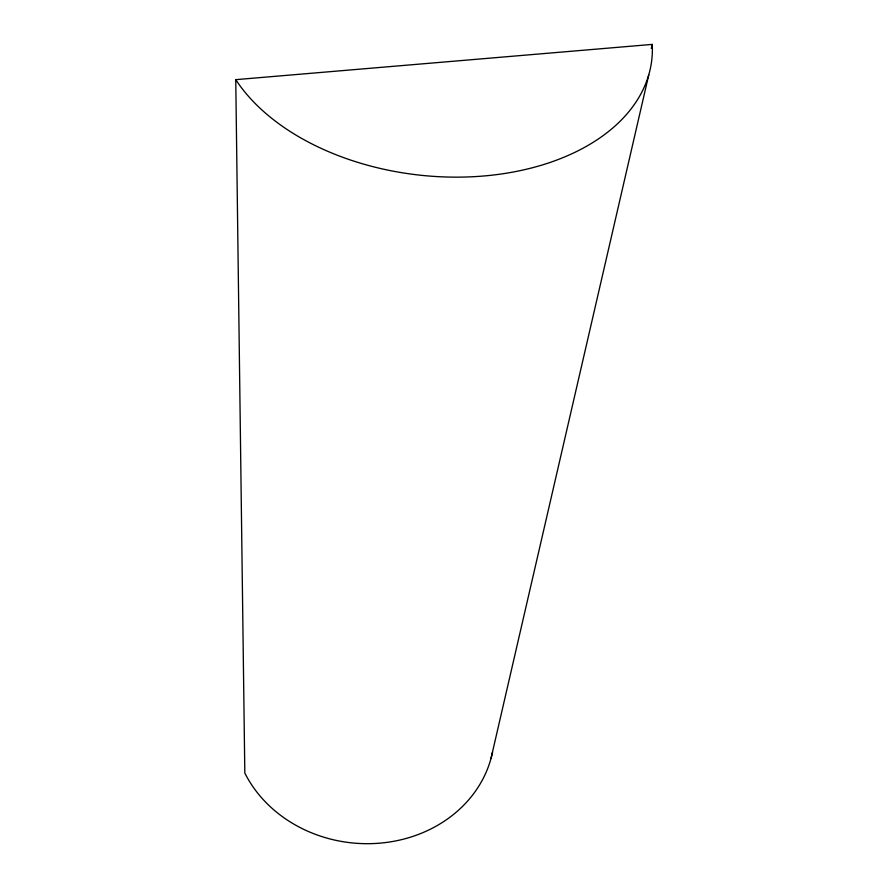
<?xml version="1.0" encoding="UTF-8"?>
<svg xmlns="http://www.w3.org/2000/svg" width="888" height="888" viewBox="0 0 888 888"><rect width="100%" height="100%" fill="white"/><g stroke="black" fill="none" stroke-linecap="round" stroke-linejoin="round"><path stroke-width="1.33" d="M651.315 48.452L652.247 44.4L235.753 79.654L244.822 773.037A130.68 114.596 5.4 0 0 379.742 843.167A130.68 114.596 5.4 0 0 492.551 752.058M490.997 758.496L648.751 74.925M652.247 44.4A218.437 140.559 6.3 0 1 483.627 176.002A218.437 140.559 6.3 0 1 235.753 79.654"/></g></svg>
